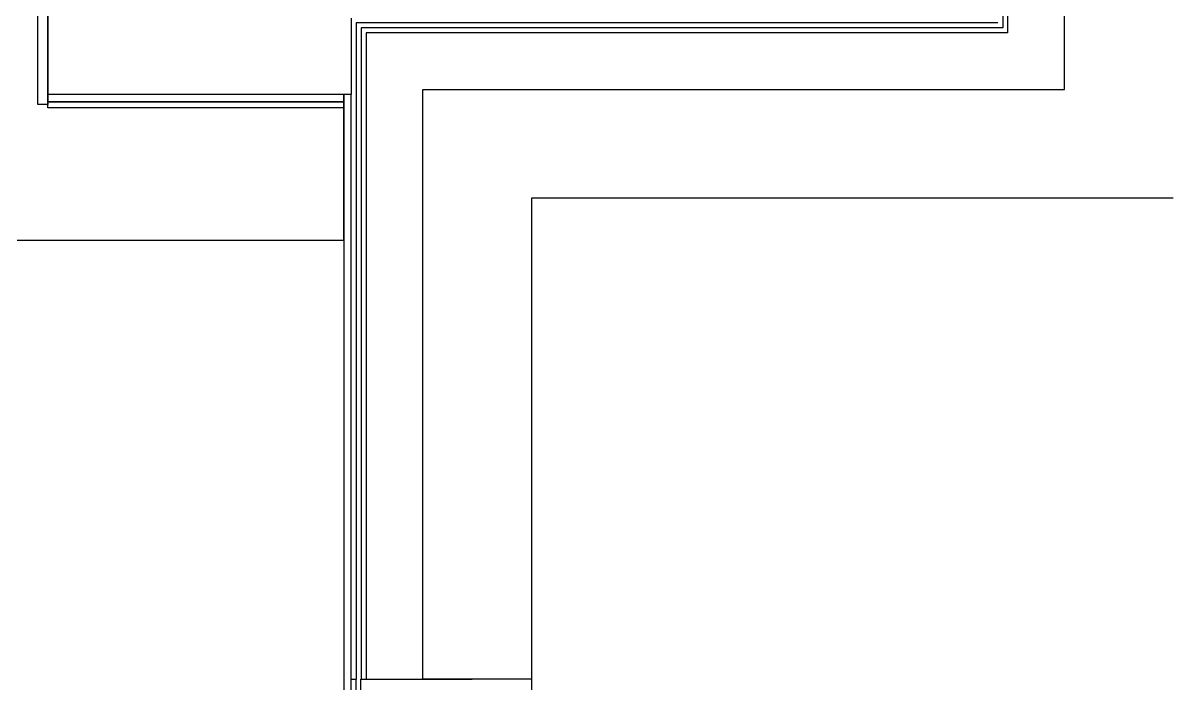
# Model space of a CAD drawing. Header units: millimetres. Extents: x -33000 to 294000, y 0 to 42408.
# Drawn here: x 141868 to 144198, y 11087 to 12425 of the extents above; entities that cross this region are included whole.
import ezdxf

# ---------------------------------------------------------------- set-up
doc = ezdxf.new("R2010")
doc.units = ezdxf.units.MM
doc.header["$LTSCALE"] = 50
doc.layers.add('arch', color=8, linetype='Continuous')

msp = doc.modelspace()

# ---------------------------------------------------------------- linework, layer by layer
at = {"layer": 'arch'}
for p, q in [((143863.3, 13384.6), (143863.3, 12404.6)), ((143853.3, 13369.6), (143853.3, 12414.6)), ((143978.3, 12289.6), (143978.3, 13369.6)), ((141898.3, 12259.6), (141898.3, 12454.6)), ((141918.3, 12454.6), (141918.3, 12259.6)), ((141918.3, 12264.6), (141918.3, 12449.6)), ((141918.3, 12279.6), (141918.3, 12434.6)), ((142533.3, 12434.6), (142533.3, 12279.6)), ((142543.3, 12424.6), (142543.3, 11094.6)), ((143843.3, 12424.6), (142543.3, 12424.6)), ((142553.3, 12414.6), (142553.3, 11094.6)), ((143853.3, 12414.6), (142553.3, 12414.6)), ((142563.3, 12404.6), (142563.3, 11094.6)), ((143863.3, 12404.6), (142563.3, 12404.6)), ((142533.3, 12279.6), (141918.3, 12279.6)), ((141918.3, 12279.6), (141918.3, 12264.6)), ((142518.3, 12279.6), (141918.3, 12279.6)), ((142533.3, 12279.6), (142518.3, 12279.6)), ((142518.3, 12279.6), (142518.3, 8209.6)), ((142518.3, 12264.6), (142518.3, 12279.6)), ((142533.3, 8209.6), (142533.3, 12279.6)), ((142678.3, 11094.6), (142678.3, 12289.6)), ((142678.3, 12289.6), (143978.3, 12289.6)), ((141918.3, 12259.6), (141898.3, 12259.6)), ((141918.3, 12264.6), (142518.3, 12264.7)), ((141918.3, 12252.6), (141918.3, 12264.6)), ((142518.3, 12264.6), (141918.3, 12264.6)), ((141918.3, 12264.6), (142518.3, 12264.6)), ((142518.3, 12264.7), (142518.3, 12252.7)), ((142518.3, 11984.6), (142518.3, 12264.6)), ((142518.3, 12252.7), (141918.3, 12252.6)), ((144198.3, 12069.6), (142898.3, 12069.6)), ((142898.3, 12069.6), (142898.3, 11094.6)), ((141193.3, 11984.6), (142518.3, 11984.6)), ((142533.3, 11094.6), (142543.3, 11094.6)), ((142543.3, 11073.6), (142543.3, 11094.6)), ((142552.8, 11094.6), (142778.3, 11094.6)), ((142552.8, 11073.6), (142552.8, 11094.6)), ((142898.3, 11094.6), (142678.3, 11094.6)), ((142898.3, 11094.6), (142898.3, 9494.6))]:
    msp.add_line(p, q, dxfattribs=at)

doc.saveas('drawing.dxf')
